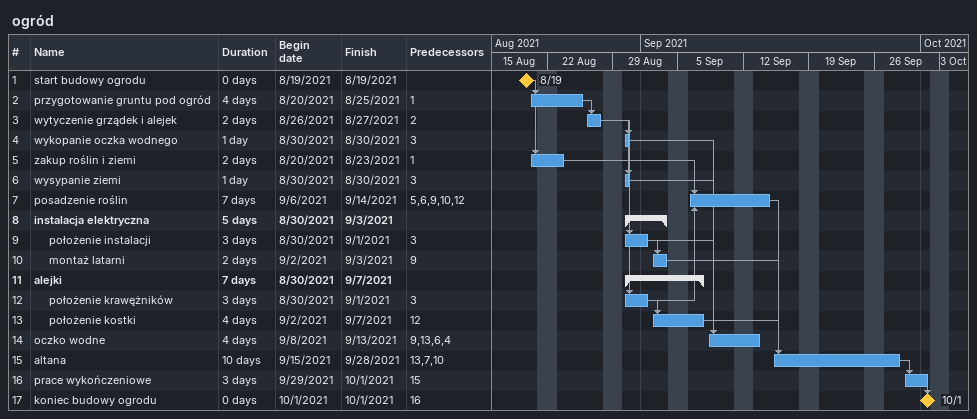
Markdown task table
ogród

| ID | Level | Task | Duration | Start | Finish | Predecessors |
|---|---|---|---|---|---|---|
| 1 | 1 | start budowy ogrodu | 0d | 2021-08-19 | 2021-08-19 |  |
| 2 | 1 | przygotowanie gruntu pod ogród | 4d | 2021-08-20 | 2021-08-25 | 1 |
| 3 | 1 | wytyczenie grządek i alejek | 2d | 2021-08-26 | 2021-08-27 | 2 |
| 4 | 1 | wykopanie oczka wodnego | 1d | 2021-08-30 | 2021-08-30 | 3 |
| 5 | 1 | zakup roślin i ziemi | 2d | 2021-08-20 | 2021-08-23 | 1 |
| 6 | 1 | wysypanie ziemi | 1d | 2021-08-30 | 2021-08-30 | 3 |
| 7 | 1 | posadzenie roślin | 7d | 2021-09-06 | 2021-09-14 | 5, 6, 9, 10, 12 |
| 8 | 1 | **instalacja elektryczna** | 5d | 2021-08-30 | 2021-09-03 |  |
| 9 | 2 | położenie instalacji | 3d | 2021-08-30 | 2021-09-01 | 3 |
| 10 | 2 | montaż latarni | 2d | 2021-09-02 | 2021-09-03 | 9 |
| 11 | 1 | **alejki** | 7d | 2021-08-30 | 2021-09-07 |  |
| 12 | 2 | położenie krawężników | 3d | 2021-08-30 | 2021-09-01 | 3 |
| 13 | 2 | położenie kostki | 4d | 2021-09-02 | 2021-09-07 | 12 |
| 14 | 1 | oczko wodne | 4d | 2021-09-08 | 2021-09-13 | 9, 13, 6, 4 |
| 15 | 1 | altana | 10d | 2021-09-15 | 2021-09-28 | 13, 7, 10 |
| 16 | 1 | prace wykończeniowe | 3d | 2021-09-29 | 2021-10-01 | 15 |
| 17 | 1 | koniec budowy ogrodu | 0d | 2021-10-01 | 2021-10-01 | 16 |
